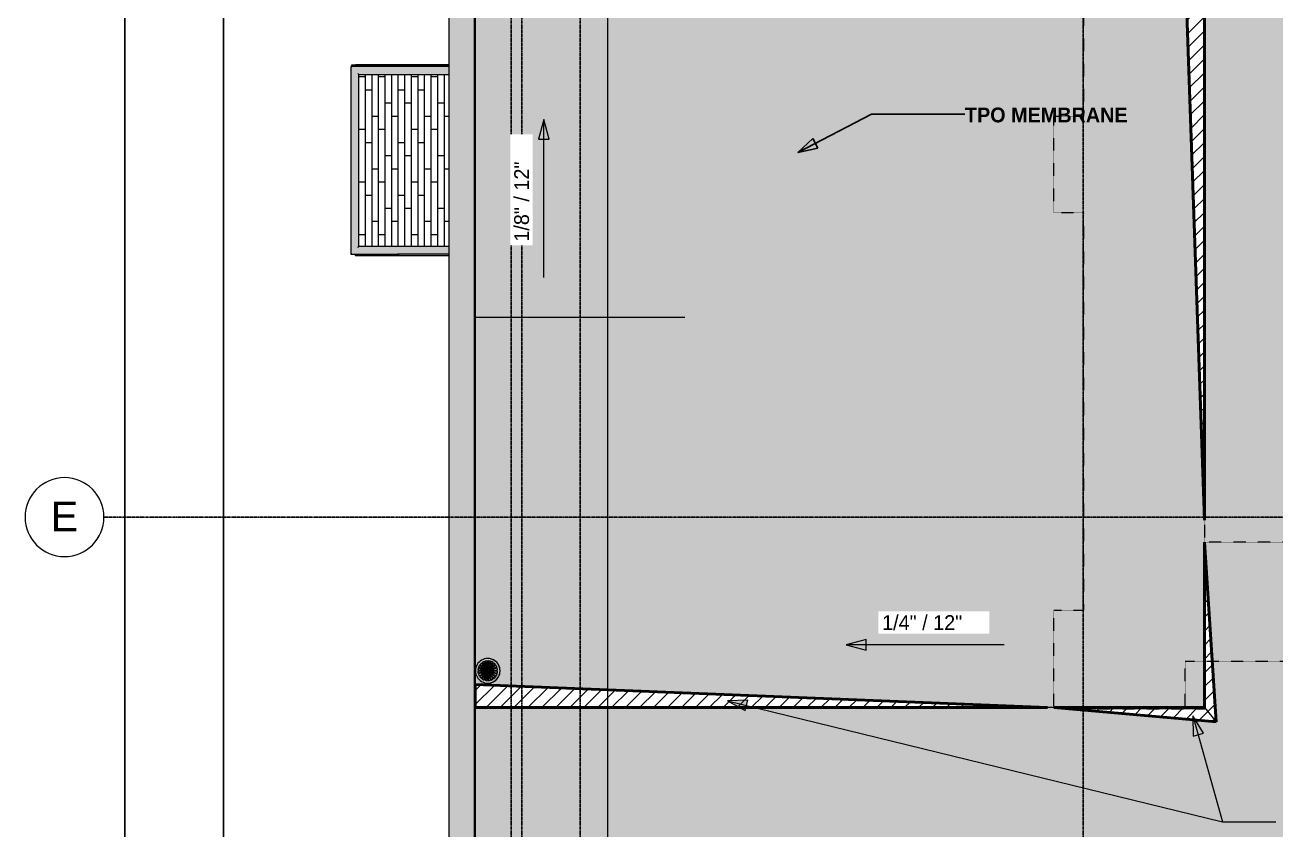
# Model space of a CAD drawing. Header units: inches. Extents: x -4226 to -935, y 9756 to 12395.
# Drawn here: x -4125 to -3364, y 10277 to 10766 of the extents above; entities that cross this region are included whole.
import ezdxf

# ---------------------------------------------------------------- set-up
doc = ezdxf.new("R2010")
doc.units = ezdxf.units.IN
doc.header["$MEASUREMENT"] = 0
doc.linetypes.add('Dash 1_16_', pattern=[0.125, 0.0625, -0.0625])
doc.linetypes.add('Grid Line 1_2_', pattern=[0.875, 0.5, -0.125, 0.125, -0.125])
for name, color, linetype, lineweight in [('0-1', 7, 'Continuous', 5), ('0-3', 165, 'Continuous', 5), ('A-ANNO-NOTE', 131, 'Continuous', 9), ('A-DETL-GENF-1', 57, 'Continuous', 9), ('A-DETL-MEDM', 33, 'Continuous', 20), ('A-DETL-WIDE', 214, 'Continuous', 50), ('A-FLOR-3', 8, 'Continuous', 5), ('A-FLOR-5', 192, 'Continuous', 9), ('A-FLOR-6', 7, 'Dash 1_16_', 9), ('A-FLOR-HRAL', 11, 'Continuous', 9), ('A-FLOR-PATT-1', 57, 'Continuous', 9), ('A-ROOF', 132, 'Continuous', 13), ('A-ROOF-1', 8, 'Continuous', 5), ('A-ROOF-2', 132, 'Continuous', 5), ('A-ROOF-3', 7, 'Dash 1_16_', 9), ('A-WALL-4', 113, 'Continuous', 9), ('C-TOPO', 7, 'Continuous', 9), ('G-ANNO-DIMS', 111, 'Continuous', 9), ('G-ANNO-SYMB', 111, 'Continuous', 9), ('G-ANNO-TEXT', 231, 'Continuous', 30), ('G-ANNO-TEXT-1', 231, 'Continuous', 9), ('M-EQPM', 50, 'Continuous', 9), ('S-BEAM', 12, 'Continuous', 9), ('S-GRID-1', 1, 'Grid Line 1_2_', 30), ('S-GRID-IDEN', 1, 'Continuous', 9), ('S-GRID-IDEN-1', 147, 'Continuous', 9)]:
    doc.layers.add(name, color=color, linetype=linetype, lineweight=lineweight)
doc.styles.add('Arial_1', font='arial.ttf', dxfattribs={"height": 18})
doc.styles.add('Century Gothic_1', font='ufonts.com_century-gothic.ttf', dxfattribs={"height": 9})
doc.styles.add('Century Gothic_B', font='GOTHICB.TTF', dxfattribs={"height": 9})

# ---------------------------------------------------------------- blocks, each defined once
blk = doc.blocks.new('CTR  - Topography_rvt-1-FLOOR PLAN - ROOF')
at = {"layer": 'C-TOPO'}
for p, q in [((-4064.23, 10623.63), (-4064.23, 10787.58)), ((-4064.23, 10787.58), (-4064.23, 10623.63)), ((-4004.17, 10787.56), (-4004.17, 10737.44)), ((-4004.17, 10737.44), (-4004.17, 10787.56)), ((-4004.17, 10737.44), (-4004.17, 10663.53)), ((-4004.17, 10663.53), (-4004.17, 10737.44)), ((-4004.17, 10663.53), (-4004.17, 10623.61)), ((-4004.17, 10623.61), (-4004.17, 10663.53)), ((-4064.23, 10623.57), (-4064.23, 10623.63)), ((-4064.23, 10623.63), (-4064.23, 10623.57)), ((-4064.23, 10487.62), (-4064.23, 10623.57)), ((-4064.23, 10623.57), (-4064.23, 10487.62)), ((-4004.17, 10623.61), (-4004.17, 10623.57)), ((-4004.17, 10623.57), (-4004.17, 10623.61)), ((-4004.17, 10623.57), (-4004.17, 10593.66)), ((-4004.17, 10593.66), (-4004.17, 10623.57)), ((-4004.17, 10593.66), (-4004.17, 10537.99)), ((-4004.17, 10537.99), (-4004.17, 10593.66)), ((-4004.17, 10537.99), (-4004.17, 10487.59)), ((-4004.17, 10487.59), (-4004.17, 10537.99)), ((-4064.23, 10487.57), (-4064.23, 10487.62)), ((-4064.23, 10487.62), (-4064.23, 10487.57)), ((-4064.23, 10487.53), (-4064.23, 10487.57)), ((-4064.23, 10487.57), (-4064.23, 10487.53)), ((-4064.23, 10388.76), (-4064.23, 10487.53)), ((-4064.23, 10487.53), (-4064.23, 10388.76)), ((-4004.17, 10487.59), (-4004.17, 10487.56)), ((-4004.17, 10487.56), (-4004.17, 10487.59)), ((-4004.17, 10487.56), (-4004.17, 10438.52)), ((-4004.17, 10438.52), (-4004.17, 10487.56)), ((-4004.17, 10438.52), (-4004.17, 10400.16)), ((-4004.17, 10400.16), (-4004.17, 10438.52)), ((-4004.17, 10400.16), (-4004.17, 10316.77)), ((-4004.17, 10316.77), (-4004.17, 10400.16)), ((-4064.23, 10334.79), (-4064.23, 10388.76)), ((-4064.23, 10388.76), (-4064.23, 10334.79)), ((-4064.23, 10278.22), (-4064.23, 10334.79)), ((-4064.23, 10334.79), (-4064.23, 10278.22)), ((-4004.17, 10316.77), (-4004.17, 10292.43)), ((-4004.17, 10292.43), (-4004.17, 10316.77)), ((-4004.17, 10292.43), (-4004.17, 10272.02)), ((-4004.17, 10272.02), (-4004.17, 10292.43)), ((-4064.23, 10230.78), (-4064.23, 10278.22)), ((-4064.23, 10278.22), (-4064.23, 10230.78))]:
    blk.add_line(p, q, dxfattribs=at)
blk = doc.blocks.new('Grid - Grid Head - Circle-1738874-FLOOR PLAN - ROOF')
at = {"layer": 'S-GRID-IDEN-1'}
for start, end in [(360, 180), (180, 360)]:
    blk.add_arc((0, 0), 0.25, start, end, dxfattribs=at)
blk = doc.blocks.new('CTR - 1st Phase - Structure_rvt-1-FLOOR PLAN - ROOF')
at = {"layer": 'S-GRID-1'}
for p, q in [((-3829.32, 9772.61), (-3829.32, 12247.5)), ((-3822.82, 9772.61), (-3822.82, 12247.5)), ((-3787.32, 9772.61), (-3787.32, 12247.5)), ((-3481.32, 9772.61), (-3481.32, 12247.5)), ((-1830.2, 10467.19), (-4076.95, 10467.19))]:
    blk.add_line(p, q, dxfattribs=at)
at = {"layer": '0-3', "xscale": 95.99999999999994, "yscale": 95.99999999999994, "zscale": 95.99999999999994, "rotation": 89.99999999999986}
blk.add_blockref('Grid - Grid Head - Circle-1738874-FLOOR PLAN - ROOF', (-4100.95, 10467.19), dxfattribs=at)
at = {"layer": 'S-GRID-IDEN', "insert": (-4109.36, 10476.57), "char_height": 18, "width": 20.301, "attachment_point": 1, "style": 'Arial_1'}
blk.add_mtext('E', dxfattribs=at)
blk = doc.blocks.new('Basic Wall _ EXT - FIBER CEMENT - SMALL - ___-2145935-FLOOR PLAN - ROOF')
at = {"layer": 'A-WALL-4'}
for points in [[(-3867.29, 9973.63), (-3851.85, 9989.12), (-3851.85, 12109.71), (-3867.29, 12125.15), (-3867.29, 9983.22)], [(-3851.85, 9989.07), (-3851.63, 9989.33), (-3851.66, 12109.52), (-3851.85, 12109.65), (-3851.85, 9989.1)], [(-3851.59, 9989.33), (-3851.11, 9989.8), (-3851.16, 12109.02), (-3851.59, 12109.45), (-3851.59, 9989.8)]]:
    blk.add_hatch(color=256, dxfattribs=at).paths.add_polyline_path(points, flags=0)
for p, q in [((-3867.29, 12125.15), (-3867.29, 9973.63)), ((-3851.85, 12109.71), (-3851.85, 9989.07)), ((-3851.63, 9989.29), (-3851.63, 12109.49)), ((-3851.11, 11733.44), (-3851.11, 10365.34)), ((-3851.11, 10365.34), (-3851.11, 10351.34)), ((-3851.11, 10351.34), (-3851.11, 9989.8))]:
    blk.add_line(p, q, dxfattribs=at)
blk = doc.blocks.new('22142613 - Roof Drains - Type A - 15_ Strainer - 8_ Drain-V34-FLOOR PLAN - ROOF')
at = {"layer": 'M-EQPM'}
h = blk.add_hatch(color=256, dxfattribs=at)
h.paths.add_polyline_path([(-3844.41, 10366.3), (-3842.6, 10366.3), (-3840.85, 10366.73), (-3839.14, 10367.67), (-3837.9, 10368.77), (-3836.87, 10370.26), (-3836.23, 10371.95), (-3836.01, 10373.75), (-3836.23, 10375.54), (-3836.87, 10377.23), (-3837.9, 10378.72), (-3839.25, 10379.92), (-3840.85, 10380.76), (-3842.6, 10381.19), (-3844.41, 10381.19), (-3846.17, 10380.76), (-3847.77, 10379.92), (-3849.12, 10378.72), (-3850.15, 10377.23), (-3850.79, 10375.54), (-3851.01, 10373.75), (-3850.79, 10371.95), (-3850.15, 10370.26), (-3849.12, 10368.77), (-3847.77, 10367.57), (-3846.17, 10366.73), (-3845.73, 10366.62)], flags=0)
h.paths.add_polyline_path([(-3843.26, 10367.75), (-3843.34, 10369.33), (-3843.76, 10369.32), (-3843.8, 10367.75), (-3844.46, 10367.82), (-3845.16, 10367.98), (-3844.75, 10369.47), (-3845.15, 10369.6), (-3845.63, 10368.13), (-3846.46, 10368.53), (-3846.88, 10368.78), (-3846.04, 10370.06), (-3846.42, 10370.28), (-3847.28, 10369.08), (-3848.02, 10369.81), (-3848.26, 10370.09), (-3847.08, 10371.01), (-3847.37, 10371.35), (-3848.55, 10370.5), (-3848.9, 10371.11), (-3849.17, 10371.75), (-3847.75, 10372.24), (-3847.9, 10372.69), (-3849.31, 10372.23), (-3849.45, 10372.91), (-3849.5, 10373.6), (-3848.02, 10373.6), (-3848.02, 10374.1), (-3849.5, 10374.1), (-3849.34, 10375.11), (-3849.26, 10375.46), (-3847.84, 10375), (-3847.72, 10375.46), (-3849.09, 10375.93), (-3848.73, 10376.68), (-3848.45, 10377.14), (-3847.24, 10376.25), (-3846.96, 10376.61), (-3848.15, 10377.54), (-3847.56, 10378.16), (-3847.18, 10378.49), (-3846.29, 10377.25), (-3845.95, 10377.53), (-3846.76, 10378.78), (-3846.19, 10379.11), (-3845.56, 10379.37), (-3845.09, 10377.91), (-3844.69, 10378.03), (-3845.09, 10379.53), (-3844.23, 10379.69), (-3843.76, 10379.7), (-3843.76, 10378.17), (-3843.34, 10378.17), (-3843.26, 10379.74), (-3842.36, 10379.64), (-3841.93, 10379.53), (-3842.42, 10378.01), (-3842.02, 10377.88), (-3841.45, 10379.38), (-3840.75, 10379.07), (-3840.24, 10378.78), (-3841.2, 10377.46), (-3840.83, 10377.23), (-3839.83, 10378.49), (-3839.08, 10377.78), (-3838.88, 10377.53), (-3840.19, 10376.57), (-3839.92, 10376.21), (-3838.56, 10377.14), (-3838.1, 10376.32), (-3837.92, 10375.93), (-3839.5, 10375.41), (-3839.31, 10374.98), (-3837.76, 10375.46), (-3837.6, 10374.79), (-3837.52, 10374.1), (-3839.18, 10374.09), (-3839.17, 10373.6), (-3837.51, 10373.56), (-3837.63, 10372.6), (-3837.7, 10372.23), (-3839.29, 10372.72), (-3839.4, 10372.26), (-3837.85, 10371.75), (-3838.2, 10370.96), (-3838.46, 10370.5), (-3839.83, 10371.43), (-3840.08, 10371.06), (-3838.75, 10370.09), (-3839.43, 10369.36), (-3839.73, 10369.08), (-3840.74, 10370.36), (-3841.06, 10370.06), (-3840.13, 10368.78), (-3840.74, 10368.42), (-3841.39, 10368.13), (-3841.96, 10369.63), (-3842.35, 10369.47), (-3841.86, 10367.98), (-3842.55, 10367.82)], flags=0)
for points in [[(-3847.86, 10373.75), (-3847.62, 10373.75), (-3847.31, 10375.22), (-3846.68, 10376.32), (-3845.56, 10377.23), (-3844.23, 10377.68), (-3842.87, 10377.66), (-3841.52, 10377.13), (-3840.55, 10376.31), (-3839.86, 10375.11), (-3839.62, 10373.75), (-3839.17, 10373.75), (-3839.18, 10374.1), (-3837.52, 10374.1), (-3837.68, 10375.11), (-3837.76, 10375.46), (-3839.35, 10374.98), (-3839.51, 10375.45), (-3837.92, 10375.93), (-3838.29, 10376.69), (-3838.56, 10377.14), (-3839.92, 10376.21), (-3840.22, 10376.61), (-3838.86, 10377.54), (-3839.54, 10378.23), (-3839.86, 10378.46), (-3840.87, 10377.23), (-3841.22, 10377.54), (-3840.24, 10378.78), (-3841.12, 10379.24), (-3841.45, 10379.38), (-3842.02, 10377.88), (-3842.5, 10378.03), (-3841.93, 10379.53), (-3842.81, 10379.7), (-3843.26, 10379.7), (-3843.34, 10378.16), (-3843.84, 10378.16), (-3843.8, 10379.74), (-3844.43, 10379.67), (-3845.09, 10379.53), (-3844.69, 10378.03), (-3845.16, 10377.88), (-3845.58, 10379.38), (-3846.35, 10379.02), (-3846.76, 10378.76), (-3845.93, 10377.5), (-3846.35, 10377.23), (-3847.18, 10378.49), (-3847.87, 10377.85), (-3848.14, 10377.53), (-3846.96, 10376.61), (-3847.27, 10376.21), (-3848.45, 10377.14), (-3848.92, 10376.32), (-3849.09, 10375.93), (-3847.69, 10375.41), (-3847.86, 10374.98), (-3849.26, 10375.46), (-3849.45, 10374.51), (-3849.5, 10374.1), (-3848, 10374.09), (-3848, 10373.75), (-3847.9, 10373.75)], [(-3844.31, 10369.81), (-3842.87, 10369.83), (-3841.62, 10370.28), (-3840.55, 10371.17), (-3839.85, 10372.4), (-3839.62, 10373.75), (-3839.86, 10375.11), (-3840.6, 10376.36), (-3841.68, 10377.23), (-3842.92, 10377.68), (-3844.32, 10377.68), (-3845.62, 10377.21), (-3846.68, 10376.32), (-3847.37, 10375.11), (-3847.62, 10373.75), (-3847.37, 10372.37), (-3846.68, 10371.17), (-3845.62, 10370.28), (-3844.32, 10369.81)], [(-3835.99, 10373.75), (-3836.24, 10375.62), (-3836.87, 10377.26), (-3837.93, 10378.77), (-3839.28, 10379.94), (-3840.87, 10380.77), (-3840.85, 10380.76), (-3839.25, 10379.92), (-3837.88, 10378.69), (-3836.85, 10377.18), (-3836.21, 10375.37), (-3836.01, 10373.75)], [(-3843.26, 10367.75), (-3842.55, 10367.82), (-3841.86, 10367.98), (-3842.4, 10369.48), (-3841.96, 10369.63), (-3841.39, 10368.13), (-3840.55, 10368.53), (-3840.13, 10368.78), (-3841.11, 10370.08), (-3840.74, 10370.36), (-3839.73, 10369.08), (-3839.21, 10369.56), (-3838.75, 10370.09), (-3840.09, 10371.04), (-3839.83, 10371.43), (-3838.46, 10370.5), (-3838.09, 10371.17), (-3837.85, 10371.75), (-3839.42, 10372.26), (-3839.29, 10372.72), (-3837.7, 10372.23), (-3837.57, 10372.93), (-3837.51, 10373.6), (-3839.17, 10373.6), (-3839.17, 10373.75), (-3839.62, 10373.75), (-3839.86, 10372.38), (-3840.64, 10371.1), (-3841.62, 10370.28), (-3842.92, 10369.81), (-3844.32, 10369.81), (-3845.63, 10370.29), (-3846.7, 10371.22), (-3847.39, 10372.47), (-3847.62, 10373.75), (-3848.02, 10373.75), (-3848.02, 10373.6), (-3849.51, 10373.6), (-3849.39, 10372.6), (-3849.31, 10372.23), (-3847.89, 10372.69), (-3847.78, 10372.23), (-3849.17, 10371.75), (-3848.81, 10370.96), (-3848.55, 10370.5), (-3847.34, 10371.4), (-3847.08, 10371.01), (-3848.26, 10370.09), (-3847.67, 10369.44), (-3847.28, 10369.08), (-3846.41, 10370.33), (-3846.04, 10370.06), (-3846.88, 10368.78), (-3846.21, 10368.39), (-3845.63, 10368.13), (-3845.2, 10369.62), (-3844.75, 10369.47), (-3845.16, 10367.98), (-3844.46, 10367.82), (-3843.76, 10367.75), (-3843.8, 10369.33), (-3843.34, 10369.33), (-3843.26, 10367.82)], [(-3847.84, 10374.97), (-3847.86, 10375.01), (-3847.84, 10374.97)], [(-3842.6, 10366.3), (-3842.58, 10366.3), (-3840.81, 10366.74), (-3839.12, 10367.67), (-3837.87, 10368.78), (-3836.82, 10370.33), (-3836.2, 10372), (-3836.23, 10371.95), (-3836.87, 10370.26), (-3837.9, 10368.77), (-3839.25, 10367.57), (-3840.85, 10366.73), (-3841.93, 10366.47)]]:
    blk.add_hatch(color=256, dxfattribs=at).paths.add_polyline_path(points, flags=0)
h = blk.add_hatch(color=256, dxfattribs=at)
h.paths.add_polyline_path([(-3847.28, 10369.08), (-3846.42, 10370.34), (-3846.44, 10370.36), (-3846.88, 10369.69)], flags=0)
h.paths.add_polyline_path([(-3841.2, 10377.46), (-3840.85, 10378.01), (-3841.22, 10377.48)], flags=0)
h = blk.add_hatch(color=256, dxfattribs=at)
h.paths.add_polyline_path([(-3840.13, 10368.78), (-3841.12, 10370.07), (-3841.15, 10370.06), (-3840.24, 10368.92)], flags=0)
h.paths.add_polyline_path([(-3846.34, 10377.21), (-3846.29, 10377.25), (-3846.76, 10377.85), (-3846.35, 10377.23)], flags=0)
h = blk.add_hatch(color=256, dxfattribs=at)
h.paths.add_polyline_path([(-3845.63, 10368.13), (-3845.18, 10369.62), (-3845.23, 10369.63), (-3845.45, 10368.79)], flags=0)
h.paths.add_polyline_path([(-3842.42, 10378.01), (-3842.21, 10378.78), (-3842.47, 10378.02), (-3842.45, 10378.02)], flags=0)
h = blk.add_hatch(color=256, dxfattribs=at)
h.paths.add_polyline_path([(-3841.86, 10367.98), (-3842.39, 10369.49), (-3842.43, 10369.47), (-3841.98, 10368.28)], flags=0)
h.paths.add_polyline_path([(-3845.16, 10377.88), (-3845.09, 10377.91), (-3845.37, 10378.63)], flags=0)
h = blk.add_hatch(color=256, dxfattribs=at)
h.paths.add_polyline_path([(-3843.76, 10367.75), (-3843.8, 10369.33), (-3843.84, 10369.32), (-3843.77, 10368.06)], flags=0)
h.paths.add_polyline_path([(-3843.84, 10378.16), (-3843.76, 10378.18), (-3843.8, 10378.94), (-3843.84, 10378.17)], flags=0)
h = blk.add_hatch(color=256, dxfattribs=at)
h.paths.add_polyline_path([(-3848.55, 10370.5), (-3847.35, 10371.41), (-3847.37, 10371.42), (-3848.26, 10370.72)], flags=0)
h.paths.add_polyline_path([(-3840.19, 10376.57), (-3839.92, 10376.82), (-3840.2, 10376.59)], flags=0)
h = blk.add_hatch(color=256, dxfattribs=at)
h.paths.add_polyline_path([(-3838.75, 10370.09), (-3840.1, 10371.03), (-3840.11, 10371.01), (-3839.14, 10370.36)], flags=0)
h.paths.add_polyline_path([(-3847.27, 10376.21), (-3847.27, 10376.28), (-3847.56, 10376.44), (-3847.37, 10376.3)], flags=0)
for p, q in [((-3847.18, 10378.49), (-3846.29, 10377.25)), ((-3845.57, 10379.38), (-3845.09, 10377.91)), ((-3843.76, 10379.74), (-3843.76, 10378.17)), ((-3843.49, 10381.25), (-3843.51, 10381.25)), ((-3843.27, 10377.75), (-3843.49, 10377.75)), ((-3841.93, 10379.53), (-3842.42, 10378.01)), ((-3840.24, 10378.78), (-3841.2, 10377.46)), ((-3847.89, 10372.69), (-3849.31, 10372.23)), ((-3849.26, 10375.46), (-3847.84, 10375)), ((-3847.33, 10371.38), (-3848.55, 10370.5)), ((-3848.45, 10377.14), (-3847.24, 10376.25)), ((-3846.39, 10370.32), (-3847.28, 10369.08)), ((-3841.09, 10370.1), (-3840.13, 10368.78)), ((-3838.88, 10377.53), (-3840.19, 10376.57)), ((-3840.08, 10371.06), (-3838.75, 10370.09)), ((-3837.92, 10375.93), (-3839.5, 10375.42)), ((-3839.42, 10372.26), (-3837.85, 10371.75)), ((-3845.15, 10369.6), (-3845.63, 10368.13)), ((-3843.76, 10369.32), (-3843.76, 10367.75)), ((-3843.51, 10366.25), (-3843.49, 10366.25)), ((-3843.49, 10369.75), (-3843.27, 10369.75)), ((-3842.36, 10369.5), (-3841.86, 10367.98))]:
    blk.add_line(p, q, dxfattribs=at)
at = {"layer": 'M-EQPM', "flags": 128}
for points in [[(-3846.34, 10377.21), (-3846.76, 10377.85), (-3847.18, 10378.49)], [(-3846.78, 10378.78), (-3846.35, 10378.14), (-3845.93, 10377.5)], [(-3845.16, 10377.88), (-3845.37, 10378.63), (-3845.57, 10379.38)], [(-3845.09, 10379.53), (-3844.89, 10378.78), (-3844.69, 10378.03)], [(-3843.84, 10378.16), (-3843.8, 10378.95), (-3843.76, 10379.74)], [(-3843.26, 10379.74), (-3843.3, 10378.95), (-3843.34, 10378.16)], [(-3842.5, 10378.03), (-3842.21, 10378.78), (-3841.93, 10379.53)], [(-3841.45, 10379.38), (-3841.74, 10378.63), (-3842.02, 10377.88)], [(-3841.25, 10377.5), (-3840.75, 10378.14), (-3840.24, 10378.78)], [(-3839.83, 10378.49), (-3840.34, 10377.85), (-3840.84, 10377.21)], [(-3848.02, 10373.6), (-3848.76, 10373.6), (-3849.51, 10373.6)], [(-3849.5, 10374.1), (-3848.75, 10374.1), (-3848, 10374.1)], [(-3849.31, 10372.23), (-3848.61, 10372.47), (-3847.9, 10372.72)], [(-3847.84, 10374.97), (-3848.55, 10375.22), (-3849.26, 10375.46)], [(-3847.75, 10372.24), (-3848.46, 10372), (-3849.17, 10371.75)], [(-3849.09, 10375.93), (-3848.39, 10375.69), (-3847.68, 10375.45)], [(-3848.55, 10370.5), (-3847.96, 10370.96), (-3847.36, 10371.43)], [(-3847.27, 10376.21), (-3847.86, 10376.68), (-3848.45, 10377.14)], [(-3847.08, 10371.01), (-3847.67, 10370.55), (-3848.26, 10370.09)], [(-3848.15, 10377.54), (-3847.56, 10377.08), (-3846.96, 10376.61)], [(-3847.28, 10369.08), (-3846.86, 10369.72), (-3846.44, 10370.36)], [(-3840.74, 10370.36), (-3840.24, 10369.72), (-3839.73, 10369.08)], [(-3840.22, 10376.61), (-3839.54, 10377.08), (-3838.86, 10377.54)], [(-3838.75, 10370.09), (-3839.43, 10370.55), (-3840.11, 10371.01)], [(-3838.56, 10377.14), (-3839.24, 10376.68), (-3839.92, 10376.21)], [(-3839.83, 10371.43), (-3839.14, 10370.96), (-3838.46, 10370.5)], [(-3839.51, 10375.45), (-3838.71, 10375.69), (-3837.92, 10375.93)], [(-3837.85, 10371.75), (-3838.64, 10372), (-3839.43, 10372.24)], [(-3837.76, 10375.46), (-3838.55, 10375.22), (-3839.34, 10374.97)], [(-3839.29, 10372.72), (-3838.5, 10372.47), (-3837.7, 10372.23)], [(-3839.18, 10374.1), (-3838.35, 10374.1), (-3837.52, 10374.1)], [(-3837.51, 10373.6), (-3838.34, 10373.6), (-3839.17, 10373.6)], [(-3846.04, 10370.06), (-3846.46, 10369.42), (-3846.88, 10368.78)], [(-3845.63, 10368.13), (-3845.43, 10368.88), (-3845.23, 10369.63)], [(-3844.75, 10369.47), (-3844.95, 10368.73), (-3845.16, 10367.98)], [(-3843.76, 10367.75), (-3843.8, 10368.54), (-3843.84, 10369.33)], [(-3843.34, 10369.33), (-3843.3, 10368.54), (-3843.26, 10367.75)], [(-3841.86, 10367.98), (-3842.15, 10368.73), (-3842.43, 10369.47)], [(-3841.96, 10369.63), (-3841.67, 10368.88), (-3841.39, 10368.13)], [(-3840.13, 10368.78), (-3840.64, 10369.42), (-3841.15, 10370.06)]]:
    blk.add_lwpolyline(points, dxfattribs=at)
at = {"layer": 'M-EQPM'}
for centre, major_axis, start_param, end_param in [((-3843.51, 10373.75), (0, 7.5), 4.712389, 7.853982), ((-3843.51, 10373.75), (0, 6), 0.659298, 0.886064), ((-3843.62, 10373.75), (0, 4), 4.712389, 7.853982), ((-3843.51, 10373.75), (0, 6), 0.350212, 0.575936), ((-3843.59, 10373.75), (0, 4.43), 0.250007, 0.363046), ((-3843.51, 10373.75), (0, 6), 0.041679, 0.266854), ((-3843.49, 10373.75), (0, 7.5), 6.165105, 6.404016), ((-3843.59, 10373.75), (0, 4.43), 6.226668, 6.339703), ((-3843.51, 10373.75), (0, 6), 6.016332, 6.241507), ((-3843.49, 10373.75), (0, 7.5), 4.712389, 6.162355), ((-3843.59, 10373.75), (0, 4.43), 5.92014, 6.033179), ((-3843.51, 10373.75), (0, 6), 5.70725, 5.932973), ((-3843.51, 10373.75), (0, 6), 5.397121, 5.623888), ((-3843.51, 10373.75), (0, 7.5), 1.570796, 4.712389), ((-3843.51, 10373.75), (0, 6), 1.594274, 1.825954), ((-3843.51, 10373.75), (0, 6), 1.281005, 1.510903), ((-3843.51, 10373.75), (0, 6), 1.909324, 2.142701), ((-3843.51, 10373.75), (0, 6), 0.969431, 1.197636), ((-3843.51, 10373.75), (0, 6), 2.226068, 2.460891), ((-3843.59, 10373.75), (0, 4.43), 1.489558, 1.570796), ((-3843.59, 10373.75), (0, 4.43), 1.570796, 1.602628), ((-3843.59, 10373.75), (0, 4.43), 1.804928, 1.917995), ((-3843.59, 10373.75), (0, 4.43), 1.176609, 1.289676), ((-3843.62, 10373.75), (0, 4), 1.570796, 4.712389), ((-3843.59, 10373.75), (0, 4.43), 2.122601, 2.235659), ((-3843.59, 10373.75), (0, 4.43), 0.865964, 0.979022), ((-3843.59, 10373.75), (0, 4.43), 2.442231, 2.555278), ((-3843.59, 10373.75), (0, 4.43), 0.557275, 0.670323), ((-3843.49, 10373.75), (0, 7.5), 3.262423, 4.712389), ((-3843.59, 10373.75), (0, 4.43), 5.612862, 5.72591), ((-3843.59, 10373.75), (0, 4.43), 3.727907, 3.840954), ((-3843.59, 10373.75), (0, 4.43), 5.304163, 5.417221), ((-3843.59, 10373.75), (0, 4.43), 4.047526, 4.160584), ((-3843.51, 10373.75), (0, 6), 3.822294, 4.057117), ((-3843.59, 10373.75), (0, 4.43), 4.993509, 5.106576), ((-3843.59, 10373.75), (0, 4.43), 4.365191, 4.478257), ((-3843.59, 10373.75), (0, 4.43), 4.712389, 4.793628), ((-3843.59, 10373.75), (0, 4.43), 4.680558, 4.712389), ((-3843.51, 10373.75), (0, 6), 5.08555, 5.313754), ((-3843.51, 10373.75), (0, 6), 4.140484, 4.373861), ((-3843.51, 10373.75), (0, 6), 4.772282, 5.00218), ((-3843.51, 10373.75), (0, 6), 4.457231, 4.688911), ((-3843.51, 10373.75), (0, 6), 2.544253, 2.780128), ((-3843.59, 10373.75), (0, 4.43), 2.763281, 2.87632), ((-3843.51, 10373.75), (0, 6), 2.863487, 3.099914), ((-3843.49, 10373.75), (0, 7.5), 3.020762, 3.259673), ((-3843.59, 10373.75), (0, 4.43), 3.085075, 3.19811), ((-3843.51, 10373.75), (0, 6), 3.183271, 3.419699), ((-3843.59, 10373.75), (0, 4.43), 3.406866, 3.519904), ((-3843.51, 10373.75), (0, 6), 3.503058, 3.738932)]:
    blk.add_ellipse(centre, major_axis=major_axis, ratio=0.999788, start_param=start_param, end_param=end_param, dxfattribs=at)
blk = doc.blocks.new('Railing - Railing-3281259-FLOOR PLAN - ROOF')
at = {"layer": 'A-FLOR-HRAL'}
for points in [[(-3926.72, 10626.99), (-3926.25, 10627.46), (-3926.25, 10740.57), (-3926.72, 10741.02), (-3926.72, 10627.01)], [(-3921.14, 10740.57), (-3867.29, 10740.57), (-3867.29, 10741.04), (-3926.71, 10741.02), (-3926.25, 10740.57), (-3922.47, 10740.57)], [(-3870.86, 10736.79), (-3867.29, 10736.79), (-3867.29, 10740.57), (-3926.25, 10740.57), (-3922.47, 10736.79), (-3879.24, 10736.79)], [(-3926.25, 10627.46), (-3922.47, 10631.24), (-3922.47, 10736.79), (-3926.25, 10740.57), (-3926.25, 10633.83)], [(-3922, 10736.31), (-3867.29, 10736.33), (-3867.29, 10736.79), (-3922.47, 10736.79), (-3922.02, 10736.33)], [(-3922.47, 10631.24), (-3922, 10631.71), (-3922.02, 10736.33), (-3922.47, 10736.79), (-3922.47, 10631.36)], [(-3922.47, 10627.46), (-3867.29, 10627.46), (-3867.29, 10631.24), (-3922.47, 10631.24), (-3926.25, 10627.46)], [(-3896, 10631.24), (-3867.29, 10631.25), (-3867.29, 10631.71), (-3922.02, 10631.7), (-3922.47, 10631.24), (-3904.38, 10631.24)], [(-3904.38, 10626.99), (-3867.29, 10627.01), (-3867.29, 10627.46), (-3926.25, 10627.46), (-3926.71, 10626.99), (-3912.76, 10626.99)]]:
    blk.add_hatch(color=256, dxfattribs=at).paths.add_polyline_path(points, flags=0)
for p, q in [((-3867.29, 10741.04), (-3926.72, 10741.04)), ((-3926.72, 10741.04), (-3926.72, 10626.99)), ((-3922, 10736.31), (-3867.29, 10736.31)), ((-3922, 10631.71), (-3922, 10736.31)), ((-3867.29, 10631.71), (-3922, 10631.71)), ((-3926.72, 10626.99), (-3897.3, 10626.99))]:
    blk.add_line(p, q, dxfattribs=at)
for points, knots in [([(-3926.72, 10741.04), (-3926.72, 10741.04), (-3926.72, 10741.03), (-3926.69, 10741), (-3926.66, 10740.98), (-3926.63, 10740.95), (-3926.61, 10740.92), (-3926.58, 10740.89), (-3926.54, 10740.85), (-3926.5, 10740.81), (-3926.46, 10740.78), (-3926.42, 10740.74), (-3926.35, 10740.67), (-3926.29, 10740.61), (-3926.25, 10740.57)], [0, 0, 0, 0, 0.166667, 0.25, 0.333333, 0.416667, 0.458333, 0.5, 0.583333, 0.666667, 0.708333, 0.75, 0.833333, 1, 1, 1, 1]), ([(-3922.47, 10736.79), (-3922.43, 10736.75), (-3922.37, 10736.68), (-3922.29, 10736.61), (-3922.24, 10736.56), (-3922.21, 10736.52), (-3922.18, 10736.49), (-3922.14, 10736.46), (-3922.12, 10736.43), (-3922.09, 10736.41), (-3922.06, 10736.38), (-3922.03, 10736.35), (-3922.01, 10736.32), (-3922, 10736.31), (-3922, 10736.31)], [0, 0, 0, 0, 0.166667, 0.25, 0.333333, 0.375, 0.416667, 0.5, 0.541667, 0.583333, 0.666667, 0.75, 0.833333, 1, 1, 1, 1]), ([(-3922.47, 10631.24), (-3922.43, 10631.28), (-3922.37, 10631.34), (-3922.29, 10631.42), (-3922.24, 10631.47), (-3922.21, 10631.5), (-3922.18, 10631.54), (-3922.14, 10631.57), (-3922.12, 10631.6), (-3922.09, 10631.62), (-3922.06, 10631.65), (-3922.03, 10631.68), (-3922.01, 10631.71), (-3922, 10631.71), (-3922, 10631.71)], [0, 0, 0, 0, 0.166667, 0.25, 0.333333, 0.375, 0.416667, 0.5, 0.541667, 0.583333, 0.666667, 0.75, 0.833333, 1, 1, 1, 1]), ([(-3926.72, 10626.99), (-3926.72, 10626.99), (-3926.72, 10627), (-3926.69, 10627.02), (-3926.66, 10627.05), (-3926.63, 10627.08), (-3926.61, 10627.11), (-3926.58, 10627.13), (-3926.54, 10627.17), (-3926.5, 10627.22), (-3926.46, 10627.25), (-3926.42, 10627.29), (-3926.35, 10627.36), (-3926.29, 10627.42), (-3926.25, 10627.46)], [0, 0, 0, 0, 0.166667, 0.25, 0.333333, 0.416667, 0.458333, 0.5, 0.583333, 0.666667, 0.708333, 0.75, 0.833333, 1, 1, 1, 1])]:
    blk.add_open_spline(points, degree=3, knots=knots, dxfattribs=at)
blk = doc.blocks.new('Walls 38 - Walls 1-3281204-FLOOR PLAN - ROOF')
at = {"layer": 'S-BEAM'}
blk.add_hatch(color=256, dxfattribs=at).paths.add_polyline_path([(-3896, 10741.44), (-3867.29, 10741.45), (-3867.29, 10742.19), (-3923.95, 10742.18), (-3924.1, 10742.08), (-3924.15, 10742), (-3923.63, 10742), (-3923.69, 10741.81), (-3923.63, 10741.63), (-3923.47, 10741.49), (-3923.24, 10741.44), (-3904.38, 10741.44)], flags=0)
for p, q in [((-3867.29, 10742.19), (-3923.87, 10742.19)), ((-3923.87, 10741.44), (-3867.29, 10741.44))]:
    blk.add_line(p, q, dxfattribs=at)
blk.add_ellipse((-3923.87, 10741.81), major_axis=(0, 0.375), ratio=0.850805, start_param=0, end_param=1.047198, dxfattribs=at)
blk = doc.blocks.new('Walls 42 - Walls 1-3281213-FLOOR PLAN - ROOF')
at = {"layer": 'S-BEAM'}
blk.add_hatch(color=256, dxfattribs=at).paths.add_polyline_path([(-3923.87, 10626.24), (-3867.29, 10626.25), (-3867.29, 10626.99), (-3923.95, 10626.98), (-3924.1, 10626.88), (-3924.18, 10626.71), (-3924.18, 10626.52), (-3924.1, 10626.35), (-3923.95, 10626.25)], flags=0)
for p, q in [((-3923.87, 10626.24), (-3867.29, 10626.24)), ((-3867.29, 10626.99), (-3898.32, 10626.99))]:
    blk.add_line(p, q, dxfattribs=at)
blk.add_ellipse((-3923.87, 10626.61), major_axis=(0, 0.375), ratio=0.850805, start_param=0, end_param=3.141593, dxfattribs=at)

msp = doc.modelspace()

# ---------------------------------------------------------------- hatches: boundary and pattern name
at = {"layer": 'A-ANNO-NOTE'}
for points in [[(-3697.77, 10355.57), (-3686.88, 10349.6), (-3685.35, 10355.85)], [(-3414.61, 10346.46), (-3414.5, 10334.04), (-3408.3, 10335.76)]]:
    msp.add_hatch(color=256, dxfattribs=at).paths.add_polyline_path(points, flags=0)
at = {"layer": 'A-DETL-GENF-1'}
h = msp.add_hatch(dxfattribs=at)
h.set_pattern_fill('FP_43', color=256, style=0, pattern_type=2)
h.set_pattern_definition([(45, (0, 0), (-4.2426407, 4.2426407), [])])
h.paths.add_polyline_path([(-3400.42, 10342.7), (-3407.67, 10452.04), (-3407.71, 10351.34), (-3499.17, 10351.34), (-3407.43, 10343.31)], flags=0)
h.paths.add_polyline_path([(-3535.69, 10351.34), (-3503.14, 10351.34), (-3503.14, 10351.5), (-3851.11, 10365.34), (-3851.11, 10351.34), (-3602.4, 10351.34)], flags=0)
h.paths.add_polyline_path([(-3407.67, 10465.24), (-3407.67, 10841.78), (-3411.03, 10841.78), (-3411.03, 10856.92), (-3421, 10846.95), (-3407.84, 10470.04)], flags=0)
h.paths.add_polyline_path([(-3411.03, 11241.86), (-3411.03, 11257), (-3407.67, 11257), (-3407.67, 11633.54), (-3421, 11251.83), (-3414.18, 11245.01)], flags=0)
h.paths.add_polyline_path([(-3479.82, 11422.49), (-3439.24, 11490.99), (-3479.82, 11559.49), (-3479.82, 11423.44)], flags=0)
h.paths.add_polyline_path([(-3407.67, 11646.74), (-3400.42, 11756.08), (-3499.17, 11747.44), (-3407.67, 11747.44), (-3407.67, 11649.17)], flags=0)
h.paths.add_polyline_path([(-3851.11, 11733.44), (-3503.14, 11747.28), (-3503.14, 11747.44), (-3851.11, 11747.44), (-3851.11, 11737.89)], flags=0)
at = {"layer": 'A-FLOR-3'}
h = msp.add_hatch(color=256, dxfattribs=at)
h.paths.add_polyline_path([(-3419.28, 10351.34), (-3419.28, 10379.54), (-3407.67, 10379.54), (-3407.67, 10465.24), (-3421, 10846.95), (-3411.03, 10856.92), (-3411.03, 11241.86), (-3421, 11251.83), (-3407.67, 11633.54), (-3407.67, 11646.74), (-3408.67, 11646.74), (-3408.67, 11668.05), (-3407.67, 11667.05), (-3407.67, 11719.24), (-3419.28, 11719.24), (-3419.28, 11747.44), (-3499.17, 11747.44), (-3499.17, 11687.61), (-3481.17, 11687.61), (-3481.17, 11560.56), (-3476.95, 11560.56), (-3476.95, 11554.64), (-3439.24, 11490.99), (-3476.95, 11427.34), (-3476.95, 11423.44), (-3479.26, 11423.44), (-3479.82, 11422.49), (-3479.82, 11423.44), (-3481.17, 11423.44), (-3481.17, 11024.23), (-3499.17, 11024.23), (-3499.17, 10965.44), (-3481.17, 10965.44), (-3481.17, 10710.94), (-3499.17, 10710.94), (-3499.17, 10652.15), (-3481.17, 10652.15), (-3481.17, 10410.69), (-3499.17, 10410.69), (-3499.17, 10351.34), (-3420.44, 10351.34)], flags=0)
h.paths.add_polyline_path([(-3595.7, 11432.31), (-3595.7, 11551.69), (-3742.84, 11551.69), (-3720.75, 11530.48), (-3799.52, 11432.31), (-3602.73, 11432.31)], flags=0)
h.paths.add_polyline_path([(-3611.78, 11462.6), (-3643.77, 11462.6), (-3643.77, 11494.6), (-3611.77, 11494.6), (-3611.77, 11492.35), (-3610.24, 11492.35), (-3610.24, 11464.85), (-3611.77, 11464.85), (-3611.77, 11462.6)], flags=0)
h.paths.add_polyline_path([(-3639.77, 11466.6), (-3633.26, 11466.6), (-3633.26, 11490.6), (-3639.77, 11490.6), (-3639.77, 11466.6)], flags=0)
h.paths.add_polyline_path([(-3482.35, 11560.56), (-3485.96, 11587.81), (-3485.76, 11560.56), (-3485.7, 11560.56)], flags=0)
h = msp.add_hatch(color=256, dxfattribs=at)
h.paths.add_polyline_path([(-2635.78, 9989.8), (-2622.36, 9989.84), (-2518.37, 10112.12), (-2518.37, 10379.54), (-2501.27, 10379.51), (-2490.19, 10368.44), (-2442.84, 10415.79), (-2490.19, 10463.12), (-2501.27, 10452.04), (-2652.62, 10452.04), (-2652.62, 10470.04), (-2776.82, 10470.04), (-2776.82, 10452.04), (-3043.57, 10452.04), (-3043.57, 10470.04), (-3102.36, 10470.04), (-3102.36, 10452.04), (-3207.64, 10452.04), (-3207.64, 10470.04), (-3266.56, 10470.02), (-3266.56, 10452.04), (-3407.67, 10452.04), (-3402.87, 10379.54), (-3199.22, 10379.54), (-3199.22, 10361.54), (-3075.02, 10361.54), (-3075.02, 10379.54), (-2796.02, 10379.54), (-2796.02, 10361.54), (-2737.24, 10361.54), (-2737.24, 10379.54), (-2641.75, 10379.54), (-2641.75, 9989.8), (-2638.81, 9989.8)], flags=0)
h.paths.add_polyline_path([(-2630.74, 9989.93), (-2632.43, 9989.93), (-2634.18, 9990.36), (-2635.78, 9991.2), (-2637.14, 9992.4), (-2638.16, 9993.89), (-2638.81, 9995.58), (-2639.02, 9997.37), (-2638.81, 9999.19), (-2638.15, 10000.9), (-2637.1, 10002.4), (-2635.75, 10003.58), (-2634.11, 10004.42), (-2632.43, 10004.84), (-2630.54, 10004.82), (-2628.82, 10004.39), (-2627.21, 10003.52), (-2625.9, 10002.35), (-2624.87, 10000.83), (-2624.24, 9999.17), (-2624.02, 9997.37), (-2624.24, 9995.58), (-2624.88, 9993.89), (-2625.91, 9992.4), (-2627.26, 9991.2), (-2628.86, 9990.36), (-2630.62, 9989.93)], flags=0)
at = {"layer": 'A-FLOR-PATT-1'}
h = msp.add_hatch(dxfattribs=at)
h.set_pattern_fill('FP_21', color=256, style=0, pattern_type=2)
h.set_pattern_definition([(270, (-2965.924, 10110.989), (4, 2e-16), []), (0, (-2965.924, 10110.989), (8, 8), [4, -28]), (0, (-2961.924, 10094.989), (8, 8), [4, -28])])
h.paths.add_polyline_path([(-3922, 10631.71), (-3867.29, 10631.71), (-3867.29, 10736.31), (-3922, 10736.31), (-3922, 10633.83)], flags=0)
h.paths.add_polyline_path([(-3904.38, 10741.04), (-3867.29, 10741.04), (-3867.29, 10741.44), (-3923.36, 10741.45), (-3923.56, 10741.55), (-3923.67, 10741.72), (-3923.67, 10741.91), (-3923.66, 10742), (-3926.36, 10742), (-3926.36, 10741.04), (-3912.76, 10741.04)], flags=0)
at = {"layer": 'A-ROOF-1'}
h = msp.add_hatch(color=256, dxfattribs=at)
h.paths.add_polyline_path([(-3487.74, 10350.34), (-3490.39, 10350.57), (-3490.62, 10350.34), (-3490.51, 10350.34)], flags=0)
h.paths.add_polyline_path([(-3419.28, 10351.34), (-3407.67, 10351.34), (-3407.67, 10379.54), (-3419.28, 10379.54), (-3419.28, 10351.57)], flags=0)
h.paths.add_polyline_path([(-3503.14, 10351.34), (-3499.17, 10351.34), (-3499.17, 10410.69), (-3481.17, 10410.69), (-3481.17, 10652.15), (-3499.17, 10652.15), (-3499.17, 10710.94), (-3481.17, 10710.94), (-3481.17, 10965.44), (-3499.17, 10965.44), (-3499.17, 11024.23), (-3481.17, 11024.23), (-3481.17, 11423.44), (-3595.7, 11423.44), (-3595.7, 11432.31), (-3803.46, 11432.31), (-3851.11, 11373.65), (-3851.11, 11335.71), (-3723.71, 11229.49), (-3851.11, 11109.81), (-3851.11, 11073.44), (-3723.71, 10940.96), (-3851.11, 10804.85), (-3851.11, 10760.43), (-3723.71, 10588.59), (-3738.22, 10525.36), (-3738.83, 10522.01), (-3738.76, 10522.01), (-3763.36, 10457.06), (-3787.92, 10425.85), (-3792.76, 10418.62), (-3808.07, 10406.8), (-3811.02, 10404.2), (-3810.81, 10404.2), (-3811.51, 10403.78), (-3820.75, 10395.66), (-3830.89, 10391.96), (-3851.11, 10379.62), (-3851.11, 10365.34), (-3503.14, 10351.5)], flags=0)
h.paths.add_polyline_path([(-3844.41, 10366.3), (-3846.17, 10366.73), (-3847.88, 10367.67), (-3849.12, 10368.77), (-3850.15, 10370.26), (-3850.79, 10371.95), (-3851.01, 10373.75), (-3850.79, 10375.54), (-3850.15, 10377.23), (-3849.12, 10378.72), (-3847.77, 10379.92), (-3846.17, 10380.76), (-3844.41, 10381.19), (-3842.58, 10381.19), (-3840.81, 10380.75), (-3839.2, 10379.89), (-3837.88, 10378.72), (-3836.83, 10377.19), (-3836.21, 10375.54), (-3836.01, 10373.58), (-3836.24, 10371.87), (-3836.87, 10370.23), (-3837.91, 10368.74), (-3839.28, 10367.55), (-3840.85, 10366.73), (-3842.6, 10366.3)], flags=0)
h.paths.add_polyline_path([(-3844.41, 10772.3), (-3846.17, 10772.73), (-3847.77, 10773.57), (-3849.12, 10774.77), (-3850.15, 10776.26), (-3850.79, 10777.95), (-3851.01, 10779.75), (-3850.73, 10781.69), (-3850.15, 10783.23), (-3849.12, 10784.72), (-3847.77, 10785.92), (-3846.17, 10786.76), (-3844.41, 10787.19), (-3842.58, 10787.19), (-3840.81, 10786.75), (-3839.2, 10785.89), (-3837.88, 10784.72), (-3836.83, 10783.19), (-3836.21, 10781.54), (-3836.01, 10779.58), (-3836.24, 10777.87), (-3836.87, 10776.23), (-3837.91, 10774.74), (-3839.28, 10773.55), (-3840.85, 10772.73), (-3842.6, 10772.3)], flags=0)
h.paths.add_polyline_path([(-3842.6, 11082.3), (-3844.41, 11082.3), (-3846.17, 11082.73), (-3847.77, 11083.57), (-3849.12, 11084.77), (-3850.15, 11086.26), (-3850.79, 11087.95), (-3851.01, 11089.75), (-3850.79, 11091.54), (-3850.15, 11093.23), (-3849.12, 11094.72), (-3847.77, 11095.92), (-3846.17, 11096.76), (-3844.41, 11097.19), (-3842.58, 11097.19), (-3840.81, 11096.75), (-3839.2, 11095.89), (-3837.88, 11094.72), (-3836.83, 11093.19), (-3836.21, 11091.54), (-3836.01, 11089.58), (-3836.24, 11087.87), (-3836.87, 11086.23), (-3837.91, 11084.74), (-3839.28, 11083.55), (-3840.85, 11082.73), (-3842.58, 11082.3)], flags=0)
h.paths.add_polyline_path([(-3842.58, 11342.3), (-3844.41, 11342.3), (-3846.17, 11342.73), (-3847.78, 11343.58), (-3849.12, 11344.77), (-3850.15, 11346.26), (-3850.79, 11347.95), (-3851.01, 11349.75), (-3850.79, 11351.54), (-3850.15, 11353.23), (-3849.12, 11354.72), (-3847.77, 11355.92), (-3846.17, 11356.76), (-3844.41, 11357.19), (-3842.58, 11357.19), (-3840.81, 11356.75), (-3839.2, 11355.89), (-3837.88, 11354.72), (-3836.83, 11353.19), (-3836.21, 11351.54), (-3836.01, 11349.58), (-3836.24, 11347.87), (-3836.87, 11346.23), (-3837.91, 11344.74), (-3839.28, 11343.55), (-3840.85, 11342.73)], flags=0)
h.paths.add_polyline_path([(-3669.76, 11551.69), (-3595.7, 11551.69), (-3595.7, 11560.56), (-3485.76, 11560.56), (-3485.96, 11587.81), (-3482.35, 11560.56), (-3481.17, 11560.56), (-3481.17, 11687.61), (-3499.17, 11687.61), (-3499.17, 11747.44), (-3503.14, 11747.44), (-3503.14, 11747.28), (-3743.29, 11737.73), (-3851.11, 11678.75), (-3851.11, 11651.28), (-3746.08, 11551.69)], flags=0)
h.paths.add_polyline_path([(-3842.58, 11657.3), (-3844.41, 11657.3), (-3846.17, 11657.73), (-3847.77, 11658.57), (-3849.12, 11659.77), (-3850.15, 11661.26), (-3850.79, 11662.95), (-3851.01, 11664.75), (-3850.79, 11666.54), (-3850.15, 11668.23), (-3849.12, 11669.72), (-3847.77, 11670.92), (-3846.17, 11671.76), (-3844.41, 11672.19), (-3842.58, 11672.19), (-3840.81, 11671.75), (-3839.2, 11670.89), (-3837.88, 11669.72), (-3836.83, 11668.19), (-3836.21, 11666.54), (-3836.01, 11664.58), (-3836.24, 11662.87), (-3836.87, 11661.23), (-3837.91, 11659.74), (-3839.28, 11658.55), (-3840.85, 11657.73)], flags=0)
h.paths.add_polyline_path([(-3407.67, 11719.24), (-3407.71, 11747.44), (-3419.28, 11747.44), (-3419.28, 11719.24), (-3408.67, 11719.24)], flags=0)
h.paths.add_polyline_path([(-3490.39, 11748.21), (-3487.74, 11748.44), (-3490.62, 11748.44)], flags=0)
h = msp.add_hatch(color=256, dxfattribs=at)
h.paths.add_polyline_path([(-3587.87, 9989.8), (-3537.29, 9989.8), (-3420.44, 10117.7), (-3310.15, 9989.8), (-3272.56, 9989.8), (-3114.24, 10117.7), (-2968.4, 9989.8), (-2926.26, 9989.8), (-2771.02, 10117.7), (-2651.58, 9989.8), (-2641.75, 9989.8), (-2641.75, 10379.54), (-2737.24, 10379.54), (-2737.24, 10361.54), (-2806.52, 10361.54), (-2806.52, 10379.54), (-3075.02, 10379.54), (-3075.02, 10361.54), (-3199.22, 10361.54), (-3199.22, 10379.54), (-3402.87, 10379.54), (-3400.42, 10342.7), (-3487.74, 10350.34), (-3490.62, 10350.34), (-3490.39, 10350.57), (-3499.17, 10351.34), (-3851.11, 10351.34), (-3851.11, 10117.04), (-3590.33, 9989.8)], flags=0)
h.paths.add_polyline_path([(-2337.64, 9989.8), (-2077.53, 10117.03), (-2077.53, 10841.78), (-3407.67, 10841.78), (-3407.67, 10452.04), (-3266.56, 10452.04), (-3266.56, 10470.04), (-3207.64, 10470.04), (-3207.64, 10452.04), (-3102.36, 10452.04), (-3102.36, 10470.04), (-3043.57, 10470.04), (-3043.57, 10452.04), (-2776.82, 10452.04), (-2776.82, 10470.04), (-2652.62, 10470.04), (-2652.62, 10452.04), (-2501.27, 10452.04), (-2490.18, 10463.13), (-2442.84, 10415.79), (-2490.19, 10368.44), (-2501.3, 10379.54), (-2518.37, 10379.54), (-2518.37, 10110.6), (-2512.41, 10117.7), (-2391.19, 9989.8), (-2339.31, 9989.8)], flags=0)
h.paths.add_polyline_path([(-2366.43, 9989.93), (-2368.18, 9990.36), (-2369.78, 9991.2), (-2371.14, 9992.4), (-2372.16, 9993.89), (-2372.81, 9995.58), (-2373.02, 9997.37), (-2372.81, 9999.19), (-2372.15, 10000.9), (-2371.1, 10002.4), (-2369.72, 10003.6), (-2368.11, 10004.42), (-2366.43, 10004.84), (-2364.54, 10004.82), (-2362.82, 10004.39), (-2361.21, 10003.52), (-2359.9, 10002.35), (-2358.87, 10000.83), (-2358.24, 9999.17), (-2358.02, 9997.37), (-2358.24, 9995.58), (-2358.88, 9993.89), (-2359.91, 9992.4), (-2361.26, 9991.2), (-2362.86, 9990.36), (-2364.62, 9989.93)], flags=0)
h.paths.add_polyline_path([(-2940.62, 9989.93), (-2942.43, 9989.93), (-2944.18, 9990.36), (-2945.78, 9991.2), (-2947.14, 9992.4), (-2948.16, 9993.89), (-2948.81, 9995.58), (-2949.02, 9997.37), (-2948.81, 9999.19), (-2948.15, 10000.9), (-2947.1, 10002.4), (-2945.72, 10003.6), (-2944.11, 10004.42), (-2942.43, 10004.84), (-2940.54, 10004.82), (-2938.82, 10004.39), (-2937.21, 10003.52), (-2935.9, 10002.35), (-2934.87, 10000.83), (-2934.24, 9999.17), (-2934.02, 9997.37), (-2934.24, 9995.58), (-2934.88, 9993.89), (-2935.91, 9992.4), (-2937.26, 9991.2), (-2938.86, 9990.36)], flags=0)
h.paths.add_polyline_path([(-3290.69, 9989.93), (-3292.45, 9990.36), (-3294.05, 9991.2), (-3295.4, 9992.4), (-3296.43, 9993.89), (-3297.07, 9995.58), (-3297.29, 9997.37), (-3297.07, 9999.19), (-3296.41, 10000.9), (-3295.36, 10002.4), (-3293.99, 10003.6), (-3292.37, 10004.42), (-3290.69, 10004.84), (-3288.8, 10004.82), (-3287.09, 10004.39), (-3285.47, 10003.52), (-3284.16, 10002.35), (-3283.13, 10000.83), (-3282.5, 9999.17), (-3282.29, 9997.37), (-3282.5, 9995.58), (-3283.15, 9993.89), (-3284.17, 9992.4), (-3285.53, 9991.2), (-3287.13, 9990.36), (-3288.88, 9989.93)], flags=0)
h.paths.add_polyline_path([(-3560.27, 9989.93), (-3562.08, 9989.93), (-3563.83, 9990.36), (-3565.43, 9991.2), (-3566.79, 9992.4), (-3567.81, 9993.89), (-3568.46, 9995.58), (-3568.66, 9997.5), (-3568.46, 9999.19), (-3567.8, 10000.9), (-3566.75, 10002.4), (-3565.37, 10003.6), (-3563.76, 10004.42), (-3562.08, 10004.84), (-3560.19, 10004.82), (-3558.47, 10004.39), (-3556.86, 10003.52), (-3555.55, 10002.35), (-3554.52, 10000.83), (-3553.89, 9999.17), (-3553.67, 9997.37), (-3553.89, 9995.58), (-3554.53, 9993.89), (-3555.56, 9992.4), (-3556.91, 9991.2), (-3558.51, 9990.36)], flags=0)
at = {"layer": 'A-ROOF-2'}
for points in [[(-3723.71, 10588.59), (-3851.11, 10760.43), (-3851.11, 10588.59), (-3803.83, 10588.59)], [(-3851.11, 10379.62), (-3830.89, 10391.96), (-3820.75, 10395.66), (-3811.51, 10403.78), (-3810.81, 10404.2), (-3811.02, 10404.2), (-3808.07, 10406.8), (-3792.76, 10418.62), (-3787.92, 10425.85), (-3763.36, 10457.06), (-3738.76, 10522.01), (-3738.87, 10522.01), (-3738.22, 10525.36), (-3723.71, 10588.59), (-3851.11, 10588.59), (-3851.11, 10379.92)]]:
    msp.add_hatch(color=256, dxfattribs=at).paths.add_polyline_path(points, flags=0)
at = {"layer": 'G-ANNO-DIMS'}
msp.add_hatch(color=256, dxfattribs=at).paths.add_polyline_path([(-3625.45, 10389.58), (-3613.45, 10386.36), (-3613.45, 10392.79)], flags=0)
at = {"layer": 'G-ANNO-TEXT'}
msp.add_hatch(color=256, dxfattribs=at).paths.add_polyline_path([(-3654.87, 10688.87), (-3642.74, 10691.57), (-3645.72, 10697.28)], flags=0)

# ---------------------------------------------------------------- linework, layer by layer
at = {"layer": 'A-ANNO-NOTE'}
for p, q in [((-3685.35, 10355.85), (-3697.77, 10355.57)), ((-3697.77, 10355.57), (-3686.88, 10349.6)), ((-3697.77, 10355.57), (-3396.72, 10282.01)), ((-3686.88, 10349.6), (-3685.35, 10355.85)), ((-3414.61, 10346.46), (-3414.5, 10334.04)), ((-3408.3, 10335.76), (-3414.61, 10346.46)), ((-3414.61, 10346.46), (-3396.72, 10282.01)), ((-3414.5, 10334.04), (-3408.3, 10335.76)), ((-3396.72, 10282.01), (-3364.19, 10282.01)), ((-3396.72, 10282.01), (-3364.19, 10282.01))]:
    msp.add_line(p, q, dxfattribs=at)
at = {"layer": 'A-DETL-MEDM'}
msp.add_line((-3407.67, 10351.34), (-3400.42, 10342.7), dxfattribs=at)
at = {"layer": 'A-DETL-WIDE'}
for p, q in [((-3407.67, 10465.24), (-3407.67, 10860.28)), ((-3421, 10846.95), (-3407.67, 10465.24)), ((-3400.42, 10342.7), (-3407.67, 10452.04)), ((-3407.67, 10452.04), (-3407.67, 10351.34)), ((-3851.11, 10365.34), (-3851.11, 10351.34)), ((-3503.14, 10351.5), (-3851.11, 10365.34)), ((-3851.11, 10351.34), (-3503.14, 10351.34)), ((-3503.14, 10351.34), (-3503.14, 10351.5)), ((-3499.17, 10351.34), (-3400.42, 10342.7)), ((-3407.67, 10351.34), (-3499.17, 10351.34))]:
    msp.add_line(p, q, dxfattribs=at)
at = {"layer": 'A-FLOR-5'}
for p, q in [((-3926.36, 10742), (-3926.36, 10741.04)), ((-3923.63, 10742), (-3926.36, 10742))]:
    msp.add_line(p, q, dxfattribs=at)
at = {"layer": 'A-FLOR-6'}
for p, q in [((-3481.17, 10965.44), (-3481.17, 10710.94)), ((-3481.17, 10652.15), (-3481.17, 10410.69)), ((-3407.67, 10379.54), (-3407.67, 10452.04)), ((-3266.56, 10452.04), (-3407.67, 10452.04)), ((-3419.28, 10351.34), (-3419.28, 10379.54)), ((-3419.28, 10379.54), (-3199.22, 10379.54)), ((-3481.3, 10351.34), (-3419.28, 10351.34))]:
    msp.add_line(p, q, dxfattribs=at)
at = {"layer": 'A-ROOF'}
msp.add_line((-3723.71, 10588.59), (-3851.11, 10588.59), dxfattribs=at)
at = {"layer": 'A-ROOF-3'}
for p, q in [((-3481.17, 10710.94), (-3481.17, 10965.44)), ((-3407.67, 10841.78), (-3407.67, 10452.04)), ((-3499.17, 10652.15), (-3499.17, 10710.94)), ((-3499.17, 10710.94), (-3481.17, 10710.94)), ((-3481.17, 10652.15), (-3499.17, 10652.15)), ((-3481.17, 10410.69), (-3481.17, 10652.15)), ((-3499.17, 10351.34), (-3499.17, 10410.69)), ((-3499.17, 10410.69), (-3481.17, 10410.69)), ((-3407.67, 10379.54), (-3407.67, 10350.34)), ((-3481.3, 10351.34), (-3851.11, 10351.34)), ((-3407.67, 10350.34), (-3490.62, 10350.34))]:
    msp.add_line(p, q, dxfattribs=at)
at = {"layer": 'G-ANNO-DIMS'}
for p, q in [((-3806.24, 10696.86), (-3809.46, 10708.86)), ((-3809.46, 10612.86), (-3809.46, 10708.86)), ((-3613.45, 10392.79), (-3625.45, 10389.58)), ((-3625.45, 10389.58), (-3613.45, 10386.36)), ((-3529.45, 10389.58), (-3625.45, 10389.58)), ((-3613.45, 10386.36), (-3613.45, 10392.79))]:
    msp.add_line(p, q, dxfattribs=at)
at = {"layer": 'G-ANNO-SYMB'}
msp.add_line((-3770.72, 12332.6), (-3770.72, 9814.53), dxfattribs=at)
at = {"layer": 'G-ANNO-TEXT'}
for p, q in [((-3654.87, 10688.87), (-3610.17, 10712.2)), ((-3610.17, 10712.2), (-3553.3, 10712.15)), ((-3645.72, 10697.28), (-3654.87, 10688.87)), ((-3642.74, 10691.57), (-3645.72, 10697.28)), ((-3654.87, 10688.87), (-3642.74, 10691.57))]:
    msp.add_line(p, q, dxfattribs=at)

# ---------------------------------------------------------------- block references
at = {"layer": '0-1'}
for name in ['CTR - 1st Phase - Structure_rvt-1-FLOOR PLAN - ROOF', 'CTR  - Topography_rvt-1-FLOOR PLAN - ROOF']:
    msp.add_blockref(name, (0, 0), dxfattribs=at)
at = {"layer": 'A-FLOR-HRAL'}
msp.add_blockref('Railing - Railing-3281259-FLOOR PLAN - ROOF', (0, 0), dxfattribs=at)
at = {"layer": 'A-WALL-4'}
msp.add_blockref('Basic Wall _ EXT - FIBER CEMENT - SMALL - ___-2145935-FLOOR PLAN - ROOF', (0, 0), dxfattribs=at)
at = {"layer": 'M-EQPM'}
msp.add_blockref('22142613 - Roof Drains - Type A - 15_ Strainer - 8_ Drain-V34-FLOOR PLAN - ROOF', (0, 0), dxfattribs=at)
at = {"layer": 'S-BEAM'}
for name in ['Walls 38 - Walls 1-3281204-FLOOR PLAN - ROOF', 'Walls 42 - Walls 1-3281213-FLOOR PLAN - ROOF']:
    msp.add_blockref(name, (0, 0), dxfattribs=at)

# ---------------------------------------------------------------- texts
at = {"layer": 'G-ANNO-TEXT-1', "insert": (-3553.3, 10716.15), "char_height": 9, "width": 117.867, "attachment_point": 1, "style": 'Century Gothic_B'}
msp.add_mtext('TPO MEMBRANE', dxfattribs=at)

# ---------------------------------------------------------------- next in the draw order: texts
at = {"layer": 'G-ANNO-DIMS', "insert": (-3827.44, 10634.64), "char_height": 9, "width": 62.9235, "attachment_point": 1, "rotation": 90, "line_spacing_factor": 0.984502, "style": 'Century Gothic_1', "bg_fill": 3, "box_fill_scale": 1.25, "bg_fill_color": 256, "bg_fill_true_color": 13158600, "bg_fill_transparency": 0}
msp.add_mtext('1/8" / 12"', dxfattribs=at)
at = {"layer": 'G-ANNO-DIMS', "insert": (-3603.66, 10407.56), "char_height": 9, "width": 62.9235, "attachment_point": 1, "line_spacing_factor": 0.984502, "style": 'Century Gothic_1', "bg_fill": 3, "box_fill_scale": 1.25, "bg_fill_color": 256, "bg_fill_true_color": 13158600, "bg_fill_transparency": 0}
msp.add_mtext('1/4" / 12"', dxfattribs=at)

# ---------------------------------------------------------------- next in the draw order: hatches: boundary and pattern name
at = {"layer": 'G-ANNO-DIMS'}
msp.add_hatch(color=256, dxfattribs=at).paths.add_polyline_path([(-3809.46, 10708.86), (-3812.67, 10696.86), (-3806.24, 10696.86)], flags=0)

# ---------------------------------------------------------------- next in the draw order: linework, layer by layer
for p, q in [((-3809.46, 10708.86), (-3812.67, 10696.86)), ((-3812.67, 10696.86), (-3806.24, 10696.86))]:
    msp.add_line(p, q, dxfattribs=at)

doc.saveas('drawing.dxf')
